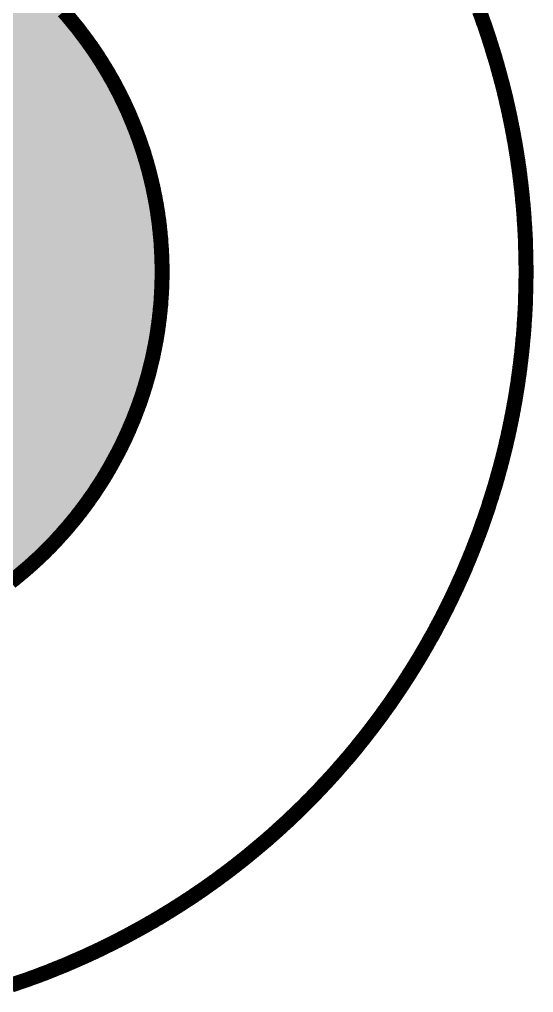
# Model space of a CAD drawing. Header units: millimetres. Extents: x 37412591 to 74834139, y 4258245 to 8527567.
# Drawn here: x 37413092.78 to 37413098.96, y 4261017.06 to 4261028.75 of the extents above; entities that cross this region are included whole.
import ezdxf

# ---------------------------------------------------------------- set-up
doc = ezdxf.new("R2010")
doc.units = ezdxf.units.MM
doc.layers.add('TREE_LAYER', color=7, linetype='Continuous')

# ---------------------------------------------------------------- blocks, each defined once
blk = doc.blocks.new('SUB_BLK_19')
at = {"color": 0, "const_width": 0.01}
for points in [[(0.5034, -0.002), (0.5034, -0.0027), (0.5034, -0.0024), (0.5034, -0.0014), (0.5034, 0), (0.5034, 0.0015), (0.5033, 0.0029), (0.5033, 0.0041), (0.5033, 0.0054), (0.5033, 0.0066), (0.5033, 0.0079), (0.5032, 0.0091), (0.5032, 0.0104), (0.5032, 0.0116), (0.5031, 0.0129), (0.5031, 0.0141), (0.5031, 0.0154), (0.503, 0.0166), (0.503, 0.0179), (0.5029, 0.0191), (0.5029, 0.0204), (0.5028, 0.0216), (0.5027, 0.0229), (0.5027, 0.0241), (0.5026, 0.0254), (0.5025, 0.0266), (0.5025, 0.0278), (0.5024, 0.0291), (0.5023, 0.0303), (0.5022, 0.0316), (0.5021, 0.0328), (0.5021, 0.0341), (0.502, 0.0353), (0.5019, 0.0366), (0.5018, 0.0378), (0.5017, 0.0391), (0.5016, 0.0403), (0.5015, 0.0415), (0.5014, 0.0428), (0.5012, 0.044), (0.5011, 0.0453), (0.501, 0.0465), (0.5009, 0.0478), (0.5008, 0.049), (0.5006, 0.0503), (0.5005, 0.0515), (0.5004, 0.0527), (0.5002, 0.054), (0.5001, 0.0552), (0.4999, 0.0565), (0.4998, 0.0577), (0.4996, 0.0589), (0.4995, 0.0602), (0.4993, 0.0614), (0.4992, 0.0627), (0.499, 0.0639), (0.4988, 0.0651), (0.4987, 0.0664), (0.4985, 0.0676), (0.4983, 0.0688), (0.4981, 0.0701), (0.498, 0.0713), (0.4978, 0.0725), (0.4976, 0.0738), (0.4974, 0.075), (0.4972, 0.0763), (0.497, 0.0775), (0.4968, 0.0787), (0.4966, 0.0799), (0.4964, 0.0812), (0.4962, 0.0824), (0.496, 0.0836), (0.4958, 0.0849), (0.4955, 0.0861), (0.4953, 0.0873), (0.4951, 0.0886), (0.4949, 0.0898), (0.4946, 0.091), (0.4944, 0.0922), (0.4942, 0.0935), (0.4939, 0.0947), (0.4937, 0.0959), (0.4934, 0.0971), (0.4932, 0.0984), (0.4929, 0.0996), (0.4927, 0.1008), (0.4924, 0.102), (0.4922, 0.1033), (0.4919, 0.1045), (0.4916, 0.1057), (0.4914, 0.1069), (0.4911, 0.1081), (0.4908, 0.1094), (0.4905, 0.1106), (0.4902, 0.1118), (0.49, 0.113), (0.4897, 0.1142), (0.4894, 0.1154), (0.4891, 0.1166), (0.4888, 0.1179), (0.4885, 0.1191), (0.4882, 0.1203), (0.4879, 0.1215), (0.4876, 0.1227), (0.4873, 0.1239), (0.4869, 0.1251), (0.4866, 0.1263), (0.4863, 0.1275), (0.486, 0.1287), (0.4856, 0.1299), (0.4853, 0.1312), (0.485, 0.1324), (0.4846, 0.1336), (0.4843, 0.1348), (0.484, 0.136), (0.4836, 0.1372), (0.4833, 0.1384), (0.4829, 0.1396), (0.4826, 0.1408), (0.4822, 0.142), (0.4818, 0.1431), (0.4815, 0.1443), (0.4811, 0.1455), (0.4807, 0.1467), (0.4804, 0.1479), (0.48, 0.1491), (0.4796, 0.1503), (0.4792, 0.1515), (0.4789, 0.1527), (0.4785, 0.1539), (0.4781, 0.1551), (0.4777, 0.1562), (0.4773, 0.1574), (0.4769, 0.1586), (0.4765, 0.1598), (0.4761, 0.161), (0.4757, 0.1622), (0.4753, 0.1633), (0.4748, 0.1645), (0.4744, 0.1657), (0.474, 0.1669), (0.4736, 0.168), (0.4732, 0.1692), (0.4727, 0.1704), (0.4723, 0.1716)], [(0.1596, -0.4776), (0.1608, -0.4772), (0.162, -0.4768), (0.1632, -0.4764), (0.1643, -0.476), (0.1655, -0.4756), (0.1667, -0.4752), (0.1679, -0.4748), (0.1691, -0.4744), (0.1702, -0.474), (0.1714, -0.4736), (0.1726, -0.4731), (0.1738, -0.4727), (0.1749, -0.4723), (0.1761, -0.4719), (0.1773, -0.4714), (0.1785, -0.471), (0.1796, -0.4705), (0.1808, -0.4701), (0.182, -0.4697), (0.1831, -0.4692), (0.1843, -0.4688), (0.1854, -0.4683), (0.1866, -0.4678), (0.1878, -0.4674), (0.1889, -0.4669), (0.1901, -0.4664), (0.1912, -0.466), (0.1924, -0.4655), (0.1936, -0.465), (0.1947, -0.4646), (0.1959, -0.4641), (0.197, -0.4636), (0.1982, -0.4631), (0.1993, -0.4626), (0.2005, -0.4621), (0.2016, -0.4616), (0.2028, -0.4611), (0.2039, -0.4606), (0.205, -0.4601), (0.2062, -0.4596), (0.2073, -0.4591), (0.2085, -0.4586), (0.2096, -0.4581), (0.2107, -0.4576), (0.2119, -0.457), (0.213, -0.4565), (0.2141, -0.456), (0.2153, -0.4555), (0.2164, -0.4549), (0.2175, -0.4544), (0.2187, -0.4539), (0.2198, -0.4533), (0.2209, -0.4528), (0.222, -0.4522), (0.2231, -0.4517), (0.2243, -0.4511), (0.2254, -0.4506), (0.2265, -0.45), (0.2276, -0.4495), (0.2287, -0.4489), (0.2299, -0.4483), (0.231, -0.4478), (0.2321, -0.4472), (0.2332, -0.4466), (0.2343, -0.446), (0.2354, -0.4455), (0.2365, -0.4449), (0.2376, -0.4443), (0.2387, -0.4437), (0.2398, -0.4431), (0.2409, -0.4425), (0.242, -0.4419), (0.2431, -0.4413), (0.2442, -0.4407), (0.2453, -0.4401), (0.2464, -0.4395), (0.2475, -0.4389), (0.2486, -0.4383), (0.2496, -0.4377), (0.2507, -0.4371), (0.2518, -0.4364), (0.2529, -0.4358), (0.254, -0.4352), (0.2551, -0.4346), (0.2561, -0.4339), (0.2572, -0.4333), (0.2583, -0.4327), (0.2594, -0.432), (0.2604, -0.4314), (0.2615, -0.4307), (0.2626, -0.4301), (0.2636, -0.4294), (0.2647, -0.4288), (0.2658, -0.4281), (0.2668, -0.4275), (0.2679, -0.4268), (0.2689, -0.4261), (0.27, -0.4255), (0.2711, -0.4248), (0.2721, -0.4241), (0.2732, -0.4235), (0.2742, -0.4228), (0.2753, -0.4221), (0.2763, -0.4214), (0.2774, -0.4207), (0.2784, -0.4201), (0.2794, -0.4194), (0.2805, -0.4187), (0.2815, -0.418), (0.2825, -0.4173), (0.2836, -0.4166), (0.2846, -0.4159), (0.2856, -0.4152), (0.2867, -0.4145), (0.2877, -0.4138), (0.2887, -0.4131), (0.2898, -0.4123), (0.2908, -0.4116), (0.2918, -0.4109), (0.2928, -0.4102), (0.2938, -0.4095), (0.2948, -0.4087), (0.2959, -0.408), (0.2969, -0.4073), (0.2979, -0.4065), (0.2989, -0.4058), (0.2999, -0.405), (0.3009, -0.4043), (0.3019, -0.4036), (0.3029, -0.4028), (0.3039, -0.4021), (0.3049, -0.4013), (0.3059, -0.4006), (0.3069, -0.3998), (0.3079, -0.399), (0.3089, -0.3983), (0.3099, -0.3975), (0.3108, -0.3967), (0.3118, -0.396), (0.3128, -0.3952), (0.3138, -0.3944), (0.3148, -0.3936), (0.3157, -0.3929), (0.3167, -0.3921), (0.3177, -0.3913), (0.3186, -0.3905), (0.3196, -0.3897), (0.3206, -0.3889), (0.3215, -0.3881), (0.3225, -0.3873), (0.3235, -0.3865), (0.3244, -0.3857), (0.3254, -0.3849), (0.3263, -0.3841), (0.3273, -0.3833), (0.3282, -0.3825), (0.3292, -0.3817), (0.3301, -0.3809), (0.3311, -0.3801), (0.332, -0.3792), (0.333, -0.3784), (0.3339, -0.3776), (0.3348, -0.3768), (0.3358, -0.3759), (0.3367, -0.3751), (0.3376, -0.3743), (0.3385, -0.3734), (0.3395, -0.3726), (0.3404, -0.3717), (0.3413, -0.3709), (0.3422, -0.3701), (0.3432, -0.3692), (0.3441, -0.3684), (0.345, -0.3675), (0.3459, -0.3667), (0.3468, -0.3658), (0.3477, -0.3649), (0.3486, -0.3641), (0.3495, -0.3632), (0.3504, -0.3623), (0.3513, -0.3615), (0.3522, -0.3606), (0.3531, -0.3597), (0.354, -0.3589), (0.3549, -0.358), (0.3558, -0.3571), (0.3566, -0.3562), (0.3575, -0.3553), (0.3584, -0.3544), (0.3593, -0.3536), (0.3602, -0.3527), (0.361, -0.3518), (0.3619, -0.3509), (0.3628, -0.35), (0.3636, -0.3491), (0.3645, -0.3482), (0.3654, -0.3473), (0.3662, -0.3464), (0.3671, -0.3455), (0.3679, -0.3445), (0.3688, -0.3436), (0.3696, -0.3427), (0.3705, -0.3418), (0.3713, -0.3409), (0.3722, -0.34), (0.373, -0.339), (0.3739, -0.3381), (0.3747, -0.3372), (0.3755, -0.3363), (0.3764, -0.3353), (0.3772, -0.3344), (0.378, -0.3335), (0.3788, -0.3325), (0.3797, -0.3316), (0.3805, -0.3306), (0.3813, -0.3297), (0.3821, -0.3288), (0.3829, -0.3278), (0.3837, -0.3269), (0.3846, -0.3259), (0.3854, -0.325), (0.3862, -0.324), (0.387, -0.323), (0.3878, -0.3221), (0.3886, -0.3211), (0.3894, -0.3202), (0.3902, -0.3192), (0.3909, -0.3182), (0.3917, -0.3173), (0.3925, -0.3163), (0.3933, -0.3153), (0.3941, -0.3143), (0.3949, -0.3134), (0.3956, -0.3124), (0.3964, -0.3114), (0.3972, -0.3104), (0.3979, -0.3094), (0.3987, -0.3084), (0.3995, -0.3074), (0.4002, -0.3065), (0.401, -0.3055), (0.4017, -0.3045), (0.4025, -0.3035), (0.4032, -0.3025), (0.404, -0.3015), (0.4047, -0.3005), (0.4055, -0.2995), (0.4062, -0.2985), (0.407, -0.2975), (0.4077, -0.2964), (0.4084, -0.2954), (0.4092, -0.2944), (0.4099, -0.2934), (0.4106, -0.2924), (0.4113, -0.2914), (0.4121, -0.2904), (0.4128, -0.2893), (0.4135, -0.2883), (0.4142, -0.2873), (0.4149, -0.2863), (0.4156, -0.2852), (0.4163, -0.2842), (0.417, -0.2832), (0.4177, -0.2821), (0.4184, -0.2811), (0.4191, -0.2801), (0.4198, -0.279), (0.4205, -0.278), (0.4212, -0.2769), (0.4219, -0.2759), (0.4225, -0.2748), (0.4232, -0.2738), (0.4239, -0.2727), (0.4246, -0.2717), (0.4252, -0.2706), (0.4259, -0.2696), (0.4266, -0.2685), (0.4272, -0.2675), (0.4279, -0.2664), (0.4286, -0.2653), (0.4292, -0.2643), (0.4299, -0.2632), (0.4305, -0.2621), (0.4312, -0.2611), (0.4318, -0.26), (0.4325, -0.2589), (0.4331, -0.2579), (0.4337, -0.2568), (0.4344, -0.2557), (0.435, -0.2546), (0.4356, -0.2536), (0.4362, -0.2525), (0.4369, -0.2514), (0.4375, -0.2503), (0.4381, -0.2492), (0.4387, -0.2481), (0.4393, -0.247), (0.4399, -0.246), (0.4406, -0.2449), (0.4412, -0.2438), (0.4418, -0.2427), (0.4424, -0.2416), (0.443, -0.2405), (0.4435, -0.2394), (0.4441, -0.2383), (0.4447, -0.2372), (0.4453, -0.2361), (0.4459, -0.235), (0.4465, -0.2339), (0.4471, -0.2328), (0.4476, -0.2317), (0.4482, -0.2305), (0.4488, -0.2294), (0.4493, -0.2283), (0.4499, -0.2272), (0.4505, -0.2261), (0.451, -0.225), (0.4516, -0.2238), (0.4521, -0.2227), (0.4527, -0.2216), (0.4532, -0.2205), (0.4538, -0.2194), (0.4543, -0.2182), (0.4548, -0.2171), (0.4554, -0.216), (0.4559, -0.2148), (0.4564, -0.2137), (0.457, -0.2126), (0.4575, -0.2114), (0.458, -0.2103), (0.4585, -0.2092), (0.459, -0.208), (0.4595, -0.2069), (0.4601, -0.2058), (0.4606, -0.2046), (0.4611, -0.2035), (0.4616, -0.2023), (0.4621, -0.2012), (0.4626, -0.2), (0.4631, -0.1989), (0.4635, -0.1977), (0.464, -0.1966), (0.4645, -0.1954), (0.465, -0.1943), (0.4655, -0.1931), (0.4659, -0.192), (0.4664, -0.1908), (0.4669, -0.1897), (0.4674, -0.1885), (0.4678, -0.1873), (0.4683, -0.1862), (0.4687, -0.185), (0.4692, -0.1839), (0.4696, -0.1827), (0.4701, -0.1815), (0.4705, -0.1804), (0.471, -0.1792), (0.4714, -0.178), (0.4719, -0.1769), (0.4723, -0.1757), (0.4727, -0.1745), (0.4732, -0.1733), (0.4736, -0.1722), (0.474, -0.171), (0.4744, -0.1698), (0.4748, -0.1686), (0.4753, -0.1675), (0.4757, -0.1663), (0.4761, -0.1651), (0.4765, -0.1639), (0.4769, -0.1627), (0.4773, -0.1616), (0.4777, -0.1604), (0.4781, -0.1592), (0.4785, -0.158), (0.4788, -0.1568), (0.4792, -0.1556), (0.4796, -0.1544), (0.48, -0.1532), (0.4804, -0.1521), (0.4807, -0.1509), (0.4811, -0.1497), (0.4815, -0.1485), (0.4818, -0.1473), (0.4822, -0.1461), (0.4826, -0.1449), (0.4829, -0.1437), (0.4833, -0.1425), (0.4836, -0.1413), (0.484, -0.1401), (0.4843, -0.1389), (0.4846, -0.1377), (0.485, -0.1365), (0.4853, -0.1353), (0.4856, -0.1341), (0.486, -0.1329), (0.4863, -0.1317), (0.4866, -0.1305), (0.4869, -0.1293), (0.4873, -0.128), (0.4876, -0.1268), (0.4879, -0.1256), (0.4882, -0.1244), (0.4885, -0.1232), (0.4888, -0.122), (0.4891, -0.1208), (0.4894, -0.1196), (0.4897, -0.1183), (0.49, -0.1171), (0.4902, -0.1159), (0.4905, -0.1147), (0.4908, -0.1135), (0.4911, -0.1123), (0.4914, -0.111), (0.4916, -0.1098), (0.4919, -0.1086), (0.4922, -0.1074), (0.4924, -0.1062), (0.4927, -0.1049), (0.4929, -0.1037), (0.4932, -0.1025), (0.4934, -0.1013), (0.4937, -0.1001), (0.4939, -0.0988), (0.4942, -0.0976), (0.4944, -0.0964), (0.4946, -0.0951), (0.4949, -0.0939), (0.4951, -0.0927), (0.4953, -0.0915), (0.4955, -0.0902), (0.4958, -0.089), (0.496, -0.0878), (0.4962, -0.0865), (0.4964, -0.0853), (0.4966, -0.0841), (0.4968, -0.0828), (0.497, -0.0816), (0.4972, -0.0804), (0.4974, -0.0791), (0.4976, -0.0779), (0.4978, -0.0767), (0.498, -0.0754), (0.4981, -0.0742), (0.4983, -0.073), (0.4985, -0.0717), (0.4987, -0.0705), (0.4988, -0.0693), (0.499, -0.068), (0.4992, -0.0668), (0.4993, -0.0655), (0.4995, -0.0643), (0.4996, -0.0631), (0.4998, -0.0618), (0.4999, -0.0606), (0.5001, -0.0593), (0.5002, -0.0581), (0.5004, -0.0569), (0.5005, -0.0556), (0.5006, -0.0544), (0.5008, -0.0531), (0.5009, -0.0519), (0.501, -0.0507), (0.5011, -0.0494), (0.5012, -0.0482), (0.5013, -0.0469), (0.5015, -0.0457), (0.5016, -0.0444), (0.5017, -0.0432), (0.5018, -0.0419), (0.5019, -0.0407), (0.502, -0.0395), (0.5021, -0.0382), (0.5021, -0.037), (0.5022, -0.0357), (0.5023, -0.0345), (0.5024, -0.0332), (0.5025, -0.032), (0.5025, -0.0307), (0.5026, -0.0295), (0.5027, -0.0282), (0.5027, -0.027), (0.5028, -0.0257), (0.5029, -0.0245), (0.5029, -0.0232), (0.503, -0.022), (0.503, -0.0208), (0.5031, -0.0195), (0.5031, -0.0183), (0.5031, -0.017), (0.5032, -0.0158), (0.5032, -0.0145), (0.5032, -0.0133), (0.5033, -0.012), (0.5033, -0.0108), (0.5033, -0.0095), (0.5033, -0.0083), (0.5033, -0.007), (0.5034, -0.0058), (0.5034, -0.0045), (0.5034, -0.0033), (0.5034, -0.002), (0.5034, -0.002)], [(0.2603, -0.002), (0.2603, -0.0027), (0.2603, -0.0024), (0.2603, -0.0014), (0.2603, 0), (0.2603, 0.0015), (0.2603, 0.0029), (0.2602, 0.0041), (0.2602, 0.0054), (0.2602, 0.0066), (0.2601, 0.0079), (0.2601, 0.0091), (0.26, 0.0104), (0.26, 0.0116), (0.2599, 0.0128), (0.2598, 0.0141), (0.2597, 0.0153), (0.2596, 0.0166), (0.2596, 0.0178), (0.2595, 0.0191), (0.2594, 0.0203), (0.2592, 0.0216), (0.2591, 0.0228), (0.259, 0.024), (0.2589, 0.0253), (0.2587, 0.0265), (0.2586, 0.0278), (0.2585, 0.029), (0.2583, 0.0302), (0.2582, 0.0315), (0.258, 0.0327), (0.2578, 0.0339), (0.2576, 0.0352), (0.2575, 0.0364), (0.2573, 0.0377), (0.2571, 0.0389), (0.2569, 0.0401), (0.2567, 0.0413), (0.2565, 0.0426), (0.2563, 0.0438), (0.256, 0.045), (0.2558, 0.0463), (0.2556, 0.0475), (0.2553, 0.0487), (0.2551, 0.0499), (0.2548, 0.0512), (0.2546, 0.0524), (0.2543, 0.0536), (0.2541, 0.0548), (0.2538, 0.056), (0.2535, 0.0572), (0.2532, 0.0585), (0.2529, 0.0597), (0.2526, 0.0609), (0.2523, 0.0621), (0.252, 0.0633), (0.2517, 0.0645), (0.2514, 0.0657), (0.2511, 0.0669), (0.2507, 0.0681), (0.2504, 0.0693), (0.2501, 0.0705), (0.2497, 0.0717), (0.2493, 0.0729), (0.249, 0.0741), (0.2486, 0.0753), (0.2483, 0.0765), (0.2479, 0.0777), (0.2475, 0.0789), (0.2471, 0.0801), (0.2467, 0.0812), (0.2463, 0.0824), (0.2459, 0.0836), (0.2455, 0.0848), (0.2451, 0.086), (0.2447, 0.0871), (0.2442, 0.0883), (0.2438, 0.0895), (0.2434, 0.0906), (0.2429, 0.0918), (0.2425, 0.093), (0.242, 0.0941), (0.2415, 0.0953), (0.2411, 0.0964), (0.2406, 0.0976), (0.2401, 0.0988), (0.2396, 0.0999), (0.2392, 0.101), (0.2387, 0.1022), (0.2382, 0.1033), (0.2377, 0.1045), (0.2372, 0.1056), (0.2366, 0.1068), (0.2361, 0.1079), (0.2356, 0.109), (0.2351, 0.1101), (0.2345, 0.1113), (0.234, 0.1124), (0.2334, 0.1135), (0.2329, 0.1146), (0.2323, 0.1158), (0.2318, 0.1169), (0.2312, 0.118), (0.2306, 0.1191), (0.23, 0.1202), (0.2294, 0.1213), (0.2289, 0.1224), (0.2283, 0.1235), (0.2277, 0.1246), (0.2271, 0.1257), (0.2264, 0.1268), (0.2258, 0.1278), (0.2252, 0.1289), (0.2246, 0.13), (0.224, 0.1311), (0.2233, 0.1321), (0.2227, 0.1332), (0.222, 0.1343), (0.2214, 0.1353), (0.2207, 0.1364), (0.2201, 0.1375), (0.2194, 0.1385), (0.2187, 0.1396), (0.218, 0.1406), (0.2174, 0.1417), (0.2167, 0.1427), (0.216, 0.1437), (0.2153, 0.1448), (0.2146, 0.1458), (0.2139, 0.1468), (0.2132, 0.1479), (0.2124, 0.1489), (0.2117, 0.1499), (0.211, 0.1509), (0.2103, 0.1519), (0.2095, 0.1529), (0.2088, 0.1539), (0.208, 0.1549), (0.2073, 0.1559), (0.2065, 0.1569), (0.2058, 0.1579), (0.205, 0.1589), (0.2043, 0.1599), (0.2035, 0.1609), (0.2027, 0.1618), (0.2019, 0.1628), (0.2011, 0.1638), (0.2003, 0.1647), (0.1995, 0.1657), (0.1987, 0.1667), (0.1979, 0.1676), (0.1971, 0.1686), (0.1963, 0.1695), (0.1955, 0.1704), (0.1947, 0.1714)], [(0.1592, -0.2088), (0.1602, -0.208), (0.1612, -0.2073), (0.1622, -0.2065), (0.1631, -0.2057), (0.1641, -0.2049), (0.1651, -0.2041), (0.166, -0.2033), (0.167, -0.2025), (0.1679, -0.2017), (0.1689, -0.2009), (0.1698, -0.2001), (0.1708, -0.1993), (0.1717, -0.1984), (0.1727, -0.1976), (0.1736, -0.1968), (0.1745, -0.1959), (0.1754, -0.1951), (0.1763, -0.1943), (0.1773, -0.1934), (0.1782, -0.1926), (0.1791, -0.1917), (0.18, -0.1908), (0.1809, -0.19), (0.1818, -0.1891), (0.1827, -0.1882), (0.1835, -0.1873), (0.1844, -0.1865), (0.1853, -0.1856), (0.1862, -0.1847), (0.187, -0.1838), (0.1879, -0.1829), (0.1888, -0.182), (0.1896, -0.1811), (0.1905, -0.1801), (0.1913, -0.1792), (0.1921, -0.1783), (0.193, -0.1774), (0.1938, -0.1765), (0.1946, -0.1755), (0.1955, -0.1746), (0.1963, -0.1736), (0.1971, -0.1727), (0.1979, -0.1718), (0.1987, -0.1708), (0.1995, -0.1698), (0.2003, -0.1689), (0.2011, -0.1679), (0.2019, -0.167), (0.2027, -0.166), (0.2035, -0.165), (0.2042, -0.164), (0.205, -0.163), (0.2058, -0.1621), (0.2065, -0.1611), (0.2073, -0.1601), (0.208, -0.1591), (0.2088, -0.1581), (0.2095, -0.1571), (0.2102, -0.1561), (0.211, -0.1551), (0.2117, -0.154), (0.2124, -0.153), (0.2131, -0.152), (0.2139, -0.151), (0.2146, -0.15), (0.2153, -0.1489), (0.216, -0.1479), (0.2166, -0.1468), (0.2173, -0.1458), (0.218, -0.1448), (0.2187, -0.1437), (0.2194, -0.1427), (0.22, -0.1416), (0.2207, -0.1406), (0.2214, -0.1395), (0.222, -0.1384), (0.2227, -0.1374), (0.2233, -0.1363), (0.2239, -0.1352), (0.2246, -0.1341), (0.2252, -0.1331), (0.2258, -0.132), (0.2264, -0.1309), (0.227, -0.1298), (0.2276, -0.1287), (0.2282, -0.1276), (0.2288, -0.1265), (0.2294, -0.1254), (0.23, -0.1243), (0.2306, -0.1232), (0.2312, -0.1221), (0.2317, -0.121), (0.2323, -0.1199), (0.2329, -0.1188), (0.2334, -0.1177), (0.234, -0.1165), (0.2345, -0.1154), (0.235, -0.1143), (0.2356, -0.1132), (0.2361, -0.112), (0.2366, -0.1109), (0.2371, -0.1098), (0.2376, -0.1086), (0.2382, -0.1075), (0.2386, -0.1063), (0.2391, -0.1052), (0.2396, -0.104), (0.2401, -0.1029), (0.2406, -0.1017), (0.2411, -0.1006), (0.2415, -0.0994), (0.242, -0.0983), (0.2424, -0.0971), (0.2429, -0.096), (0.2433, -0.0948), (0.2438, -0.0936), (0.2442, -0.0924), (0.2446, -0.0913), (0.2451, -0.0901), (0.2455, -0.0889), (0.2459, -0.0877), (0.2463, -0.0866), (0.2467, -0.0854), (0.2471, -0.0842), (0.2475, -0.083), (0.2479, -0.0818), (0.2482, -0.0806), (0.2486, -0.0795), (0.249, -0.0783), (0.2493, -0.0771), (0.2497, -0.0759), (0.25, -0.0747), (0.2504, -0.0735), (0.2507, -0.0723), (0.2511, -0.0711), (0.2514, -0.0699), (0.2517, -0.0687), (0.252, -0.0675), (0.2523, -0.0662), (0.2526, -0.065), (0.2529, -0.0638), (0.2532, -0.0626), (0.2535, -0.0614), (0.2538, -0.0602), (0.2541, -0.059), (0.2543, -0.0577), (0.2546, -0.0565), (0.2548, -0.0553), (0.2551, -0.0541), (0.2553, -0.0529), (0.2556, -0.0516), (0.2558, -0.0504), (0.256, -0.0492), (0.2563, -0.048), (0.2565, -0.0467), (0.2567, -0.0455), (0.2569, -0.0443), (0.2571, -0.043), (0.2573, -0.0418), (0.2575, -0.0406), (0.2576, -0.0393), (0.2578, -0.0381), (0.258, -0.0369), (0.2581, -0.0356), (0.2583, -0.0344), (0.2585, -0.0331), (0.2586, -0.0319), (0.2587, -0.0307), (0.2589, -0.0294), (0.259, -0.0282), (0.2591, -0.0269), (0.2592, -0.0257), (0.2594, -0.0245), (0.2595, -0.0232), (0.2596, -0.022), (0.2596, -0.0207), (0.2597, -0.0195), (0.2598, -0.0182), (0.2599, -0.017), (0.26, -0.0158), (0.26, -0.0145), (0.2601, -0.0133), (0.2601, -0.012), (0.2602, -0.0108), (0.2602, -0.0095), (0.2602, -0.0083), (0.2603, -0.007), (0.2603, -0.0058), (0.2603, -0.0045), (0.2603, -0.0033), (0.2603, -0.002), (0.2603, -0.002)]]:
    blk.add_lwpolyline(points, dxfattribs=at)
at = {"color": 0}
for points in [[(0.1679, 0.1976), (-0.1606, -0.2103), (0.165, 0.2)], [(-0.1596, -0.2111), (-0.1606, -0.2103), (0.1679, 0.1976)], [(-0.1606, -0.2103), (0.1679, 0.1976), (0.1679, 0.1976)], [(-0.1586, -0.2118), (-0.1596, -0.2111), (0.1679, 0.1976)], [(0.1707, 0.1952), (-0.1586, -0.2118), (0.1679, 0.1976)], [(-0.1576, -0.2126), (-0.1586, -0.2118), (0.1707, 0.1952)], [(-0.1586, -0.2118), (0.1707, 0.1952), (0.1707, 0.1952)], [(-0.1566, -0.2133), (-0.1576, -0.2126), (0.1707, 0.1952)], [(0.1726, 0.1935), (-0.1566, -0.2133), (0.1707, 0.1952)], [(-0.1556, -0.2141), (-0.1566, -0.2133), (0.1726, 0.1935)], [(-0.1566, -0.2133), (0.1726, 0.1935), (0.1726, 0.1935)], [(-0.1546, -0.2148), (-0.1556, -0.2141), (0.1726, 0.1935)], [(-0.1536, -0.2155), (-0.1546, -0.2148), (0.1726, 0.1935)], [(0.1735, 0.1927), (-0.1536, -0.2155), (0.1726, 0.1935)], [(-0.1526, -0.2162), (-0.1536, -0.2155), (0.1735, 0.1927)], [(-0.1536, -0.2155), (0.1735, 0.1927), (0.1735, 0.1927)], [(0.1452, -0.219), (-0.1526, -0.2162), (0.1735, 0.1927)], [(0.1462, -0.2183), (0.1452, -0.219), (0.1735, 0.1927)], [(0.1503, -0.2154), (0.1462, -0.2183), (0.1735, 0.1927)], [(0.1754, 0.191), (0.1503, -0.2154), (0.1735, 0.1927)], [(0.1513, -0.2147), (0.1503, -0.2154), (0.1754, 0.191)], [(0.1503, -0.2154), (0.1754, 0.191), (0.1754, 0.191)], [(0.1772, 0.1893), (0.1513, -0.2147), (0.1754, 0.191)], [(0.1523, -0.214), (0.1513, -0.2147), (0.1772, 0.1893)], [(0.1513, -0.2147), (0.1772, 0.1893), (0.1772, 0.1893)], [(0.1533, -0.2132), (0.1523, -0.214), (0.1772, 0.1893)], [(0.179, 0.1876), (0.1533, -0.2132), (0.1772, 0.1893)], [(0.1544, -0.2125), (0.1533, -0.2132), (0.179, 0.1876)], [(0.1533, -0.2132), (0.179, 0.1876), (0.179, 0.1876)], [(0.1554, -0.2118), (0.1544, -0.2125), (0.179, 0.1876)], [(0.1563, -0.211), (0.1554, -0.2118), (0.179, 0.1876)], [(0.1817, 0.185), (0.1563, -0.211), (0.179, 0.1876)], [(0.1573, -0.2103), (0.1563, -0.211), (0.1817, 0.185)], [(0.1563, -0.211), (0.1817, 0.185), (0.1817, 0.185)], [(0.1583, -0.2095), (0.1573, -0.2103), (0.1817, 0.185)], [(0.1593, -0.2087), (0.1583, -0.2095), (0.1817, 0.185)], [(0.1826, 0.1841), (0.1593, -0.2087), (0.1817, 0.185)], [(0.1632, -0.2056), (0.1593, -0.2087), (0.1826, 0.1841)], [(0.1593, -0.2087), (0.1826, 0.1841), (0.1826, 0.1841)], [(0.1642, -0.2048), (0.1632, -0.2056), (0.1826, 0.1841)], [(0.1652, -0.204), (0.1642, -0.2048), (0.1826, 0.1841)], [(0.1844, 0.1824), (0.1652, -0.204), (0.1826, 0.1841)], [(0.1661, -0.2033), (0.1652, -0.204), (0.1844, 0.1824)], [(0.1652, -0.204), (0.1844, 0.1824), (0.1844, 0.1824)], [(0.1671, -0.2025), (0.1661, -0.2033), (0.1844, 0.1824)], [(0.168, -0.2016), (0.1671, -0.2025), (0.1844, 0.1824)], [(0.1861, 0.1806), (0.168, -0.2016), (0.1844, 0.1824)], [(0.169, -0.2008), (0.168, -0.2016), (0.1861, 0.1806)], [(0.168, -0.2016), (0.1861, 0.1806), (0.1861, 0.1806)], [(0.1699, -0.2), (0.169, -0.2008), (0.1861, 0.1806)], [(0.187, 0.1797), (0.1699, -0.2), (0.1861, 0.1806)], [(0.1709, -0.1992), (0.1699, -0.2), (0.187, 0.1797)], [(0.1699, -0.2), (0.187, 0.1797), (0.187, 0.1797)], [(0.1718, -0.1984), (0.1709, -0.1992), (0.187, 0.1797)], [(0.1727, -0.1975), (0.1718, -0.1984), (0.187, 0.1797)], [(0.1887, 0.1779), (0.1727, -0.1975), (0.187, 0.1797)], [(0.1737, -0.1967), (0.1727, -0.1975), (0.1887, 0.1779)], [(0.1727, -0.1975), (0.1887, 0.1779), (0.1887, 0.1779)], [(0.1746, -0.1959), (0.1737, -0.1967), (0.1887, 0.1779)], [(0.1755, -0.195), (0.1746, -0.1959), (0.1887, 0.1779)], [(0.1904, 0.1761), (0.1755, -0.195), (0.1887, 0.1779)], [(0.1764, -0.1942), (0.1755, -0.195), (0.1904, 0.1761)], [(0.1755, -0.195), (0.1904, 0.1761), (0.1904, 0.1761)], [(0.1773, -0.1933), (0.1764, -0.1942), (0.1904, 0.1761)], [(0.1921, 0.1742), (0.1773, -0.1933), (0.1904, 0.1761)], [(0.1782, -0.1925), (0.1773, -0.1933), (0.1921, 0.1742)], [(0.1773, -0.1933), (0.1921, 0.1742), (0.1921, 0.1742)], [(0.1791, -0.1916), (0.1782, -0.1925), (0.1921, 0.1742)], [(0.1929, 0.1733), (0.1791, -0.1916), (0.1921, 0.1742)], [(0.1827, -0.1881), (0.1791, -0.1916), (0.1929, 0.1733)], [(0.1791, -0.1916), (0.1929, 0.1733), (0.1929, 0.1733)], [(0.1954, 0.1705), (0.1827, -0.1881), (0.1929, 0.1733)], [(0.1836, -0.1873), (0.1827, -0.1881), (0.1954, 0.1705)], [(0.1827, -0.1881), (0.1954, 0.1705), (0.1954, 0.1705)], [(0.1845, -0.1864), (0.1836, -0.1873), (0.1954, 0.1705)], [(0.1962, 0.1696), (0.1845, -0.1864), (0.1954, 0.1705)], [(0.1854, -0.1855), (0.1845, -0.1864), (0.1962, 0.1696)], [(0.1845, -0.1864), (0.1962, 0.1696), (0.1962, 0.1696)], [(0.1862, -0.1846), (0.1854, -0.1855), (0.1962, 0.1696)], [(0.1987, 0.1667), (0.1862, -0.1846), (0.1962, 0.1696)], [(0.1871, -0.1837), (0.1862, -0.1846), (0.1987, 0.1667)], [(0.1862, -0.1846), (0.1987, 0.1667), (0.1987, 0.1667)], [(0.188, -0.1828), (0.1871, -0.1837), (0.1987, 0.1667)], [(0.1888, -0.1819), (0.188, -0.1828), (0.1987, 0.1667)], [(0.2003, 0.1648), (0.1888, -0.1819), (0.1987, 0.1667)], [(0.1897, -0.181), (0.1888, -0.1819), (0.2003, 0.1648)], [(0.1888, -0.1819), (0.2003, 0.1648), (0.2003, 0.1648)], [(0.1905, -0.1801), (0.1897, -0.181), (0.2003, 0.1648)], [(0.2026, 0.1619), (0.1905, -0.1801), (0.2003, 0.1648)], [(0.1995, 0.1658), (0.2003, 0.1648), (0.1987, 0.1667)], [(0.2011, 0.1639), (0.2019, 0.1629), (0.2003, 0.1648)], [(0.2019, 0.1629), (0.2026, 0.1619), (0.2003, 0.1648)], [(0.1914, -0.1792), (0.1905, -0.1801), (0.2026, 0.1619)], [(0.1905, -0.1801), (0.2026, 0.1619), (0.2026, 0.1619)], [(0.1922, -0.1782), (0.1914, -0.1792), (0.2026, 0.1619)], [(0.2034, 0.1609), (0.1922, -0.1782), (0.2026, 0.1619)], [(0.193, -0.1773), (0.1922, -0.1782), (0.2034, 0.1609)], [(0.1922, -0.1782), (0.2034, 0.1609), (0.2034, 0.1609)], [(0.2057, 0.158), (0.193, -0.1773), (0.2034, 0.1609)], [(0.1939, -0.1764), (0.193, -0.1773), (0.2057, 0.158)], [(0.193, -0.1773), (0.2057, 0.158), (0.2057, 0.158)], [(0.1947, -0.1755), (0.1939, -0.1764), (0.2057, 0.158)], [(0.1955, -0.1745), (0.1947, -0.1755), (0.2057, 0.158)], [(0.2072, 0.156), (0.1955, -0.1745), (0.2057, 0.158)], [(0.1963, -0.1736), (0.1955, -0.1745), (0.2072, 0.156)], [(0.1955, -0.1745), (0.2072, 0.156), (0.2072, 0.156)], [(0.2087, 0.154), (0.1963, -0.1736), (0.2072, 0.156)], [(0.2042, 0.16), (0.205, 0.159), (0.2034, 0.1609)], [(0.205, 0.159), (0.2057, 0.158), (0.2034, 0.1609)], [(0.2065, 0.157), (0.2072, 0.156), (0.2057, 0.158)], [(0.208, 0.155), (0.2087, 0.154), (0.2072, 0.156)], [(0.1972, -0.1726), (0.1963, -0.1736), (0.2087, 0.154)], [(0.1963, -0.1736), (0.2087, 0.154), (0.2087, 0.154)], [(0.198, -0.1717), (0.1972, -0.1726), (0.2087, 0.154)], [(0.1988, -0.1707), (0.198, -0.1717), (0.2087, 0.154)], [(0.2102, 0.152), (0.1988, -0.1707), (0.2087, 0.154)], [(0.1996, -0.1698), (0.1988, -0.1707), (0.2102, 0.152)], [(0.1988, -0.1707), (0.2102, 0.152), (0.2102, 0.152)], [(0.2004, -0.1688), (0.1996, -0.1698), (0.2102, 0.152)], [(0.2012, -0.1678), (0.2004, -0.1688), (0.2102, 0.152)], [(0.2109, 0.151), (0.2012, -0.1678), (0.2102, 0.152)], [(0.202, -0.1669), (0.2012, -0.1678), (0.2109, 0.151)], [(0.2012, -0.1678), (0.2109, 0.151), (0.2109, 0.151)], [(0.2027, -0.1659), (0.202, -0.1669), (0.2109, 0.151)], [(0.2131, 0.1479), (0.2027, -0.1659), (0.2109, 0.151)], [(0.2095, 0.153), (0.2102, 0.152), (0.2087, 0.154)], [(0.2117, 0.15), (0.2124, 0.149), (0.2109, 0.151)], [(0.2124, 0.149), (0.2131, 0.1479), (0.2109, 0.151)], [(0.2035, -0.1649), (0.2027, -0.1659), (0.2131, 0.1479)], [(0.2027, -0.1659), (0.2131, 0.1479), (0.2131, 0.1479)], [(0.2159, 0.1438), (0.2035, -0.1649), (0.2131, 0.1479)], [(0.2043, -0.164), (0.2035, -0.1649), (0.2159, 0.1438)], [(0.2035, -0.1649), (0.2159, 0.1438), (0.2159, 0.1438)], [(0.2051, -0.163), (0.2043, -0.164), (0.2159, 0.1438)], [(0.2058, -0.162), (0.2051, -0.163), (0.2159, 0.1438)], [(0.2173, 0.1417), (0.2058, -0.162), (0.2159, 0.1438)], [(0.2138, 0.1469), (0.2145, 0.1459), (0.2131, 0.1479)], [(0.2145, 0.1459), (0.2152, 0.1449), (0.2131, 0.1479)], [(0.2152, 0.1449), (0.2159, 0.1438), (0.2131, 0.1479)], [(0.2166, 0.1428), (0.2173, 0.1417), (0.2159, 0.1438)], [(0.2066, -0.161), (0.2058, -0.162), (0.2173, 0.1417)], [(0.2058, -0.162), (0.2173, 0.1417), (0.2173, 0.1417)], [(0.2073, -0.16), (0.2066, -0.161), (0.2173, 0.1417)], [(0.218, 0.1407), (0.2073, -0.16), (0.2173, 0.1417)], [(0.2081, -0.159), (0.2073, -0.16), (0.218, 0.1407)], [(0.2073, -0.16), (0.218, 0.1407), (0.218, 0.1407)], [(0.2088, -0.158), (0.2081, -0.159), (0.218, 0.1407)], [(0.2193, 0.1386), (0.2088, -0.158), (0.218, 0.1407)], [(0.2096, -0.157), (0.2088, -0.158), (0.2193, 0.1386)], [(0.2088, -0.158), (0.2193, 0.1386), (0.2193, 0.1386)], [(0.2103, -0.156), (0.2096, -0.157), (0.2193, 0.1386)], [(0.211, -0.155), (0.2103, -0.156), (0.2193, 0.1386)], [(0.22, 0.1375), (0.211, -0.155), (0.2193, 0.1386)], [(0.2118, -0.154), (0.211, -0.155), (0.22, 0.1375)], [(0.211, -0.155), (0.22, 0.1375), (0.22, 0.1375)], [(0.2125, -0.1529), (0.2118, -0.154), (0.22, 0.1375)], [(0.2213, 0.1354), (0.2125, -0.1529), (0.22, 0.1375)], [(0.2187, 0.1397), (0.2193, 0.1386), (0.218, 0.1407)], [(0.2207, 0.1365), (0.2213, 0.1354), (0.22, 0.1375)], [(0.2132, -0.1519), (0.2125, -0.1529), (0.2213, 0.1354)], [(0.2125, -0.1529), (0.2213, 0.1354), (0.2213, 0.1354)], [(0.2226, 0.1333), (0.2132, -0.1519), (0.2213, 0.1354)], [(0.2139, -0.1509), (0.2132, -0.1519), (0.2226, 0.1333)], [(0.2132, -0.1519), (0.2226, 0.1333), (0.2226, 0.1333)], [(0.2146, -0.1499), (0.2139, -0.1509), (0.2226, 0.1333)], [(0.2153, -0.1488), (0.2146, -0.1499), (0.2226, 0.1333)], [(0.2245, 0.1301), (0.2153, -0.1488), (0.2226, 0.1333)], [(0.216, -0.1478), (0.2153, -0.1488), (0.2245, 0.1301)], [(0.2153, -0.1488), (0.2245, 0.1301), (0.2245, 0.1301)], [(0.2258, 0.1279), (0.216, -0.1478), (0.2245, 0.1301)], [(0.222, 0.1344), (0.2226, 0.1333), (0.2213, 0.1354)], [(0.2233, 0.1322), (0.2239, 0.1312), (0.2226, 0.1333)], [(0.2239, 0.1312), (0.2245, 0.1301), (0.2226, 0.1333)], [(0.2252, 0.129), (0.2258, 0.1279), (0.2245, 0.1301)], [(0.2167, -0.1468), (0.216, -0.1478), (0.2258, 0.1279)], [(0.216, -0.1478), (0.2258, 0.1279), (0.2258, 0.1279)], [(0.2174, -0.1457), (0.2167, -0.1468), (0.2258, 0.1279)], [(0.2264, 0.1268), (0.2174, -0.1457), (0.2258, 0.1279)], [(0.2181, -0.1447), (0.2174, -0.1457), (0.2264, 0.1268)], [(0.2174, -0.1457), (0.2264, 0.1268), (0.2264, 0.1268)], [(0.2187, -0.1436), (0.2181, -0.1447), (0.2264, 0.1268)], [(0.2282, 0.1236), (0.2187, -0.1436), (0.2264, 0.1268)], [(0.2194, -0.1426), (0.2187, -0.1436), (0.2282, 0.1236)], [(0.2187, -0.1436), (0.2282, 0.1236), (0.2282, 0.1236)], [(0.2201, -0.1415), (0.2194, -0.1426), (0.2282, 0.1236)], [(0.2207, -0.1405), (0.2201, -0.1415), (0.2282, 0.1236)], [(0.2288, 0.1225), (0.2207, -0.1405), (0.2282, 0.1236)], [(0.227, 0.1258), (0.2276, 0.1247), (0.2264, 0.1268)], [(0.2276, 0.1247), (0.2282, 0.1236), (0.2264, 0.1268)], [(0.2214, -0.1394), (0.2207, -0.1405), (0.2288, 0.1225)], [(0.2207, -0.1405), (0.2288, 0.1225), (0.2288, 0.1225)], [(0.2311, 0.1181), (0.2214, -0.1394), (0.2288, 0.1225)], [(0.2221, -0.1383), (0.2214, -0.1394), (0.2311, 0.1181)], [(0.2214, -0.1394), (0.2311, 0.1181), (0.2311, 0.1181)], [(0.2227, -0.1373), (0.2221, -0.1383), (0.2311, 0.1181)], [(0.2233, -0.1362), (0.2227, -0.1373), (0.2311, 0.1181)], [(0.2328, 0.1147), (0.2233, -0.1362), (0.2311, 0.1181)], [(0.2294, 0.1214), (0.23, 0.1203), (0.2288, 0.1225)], [(0.23, 0.1203), (0.2306, 0.1192), (0.2288, 0.1225)], [(0.2306, 0.1192), (0.2311, 0.1181), (0.2288, 0.1225)], [(0.2317, 0.117), (0.2323, 0.1158), (0.2311, 0.1181)], [(0.2323, 0.1158), (0.2328, 0.1147), (0.2311, 0.1181)], [(0.224, -0.1351), (0.2233, -0.1362), (0.2328, 0.1147)], [(0.2233, -0.1362), (0.2328, 0.1147), (0.2328, 0.1147)], [(0.2246, -0.1341), (0.224, -0.1351), (0.2328, 0.1147)], [(0.2252, -0.133), (0.2246, -0.1341), (0.2328, 0.1147)], [(0.2339, 0.1125), (0.2252, -0.133), (0.2328, 0.1147)], [(0.2259, -0.1319), (0.2252, -0.133), (0.2339, 0.1125)], [(0.2252, -0.133), (0.2339, 0.1125), (0.2339, 0.1125)], [(0.2265, -0.1308), (0.2259, -0.1319), (0.2339, 0.1125)], [(0.235, 0.1102), (0.2265, -0.1308), (0.2339, 0.1125)], [(0.2334, 0.1136), (0.2339, 0.1125), (0.2328, 0.1147)], [(0.2345, 0.1114), (0.235, 0.1102), (0.2339, 0.1125)], [(0.2271, -0.1297), (0.2265, -0.1308), (0.235, 0.1102)], [(0.2265, -0.1308), (0.235, 0.1102), (0.235, 0.1102)], [(0.2277, -0.1286), (0.2271, -0.1297), (0.235, 0.1102)], [(0.2283, -0.1275), (0.2277, -0.1286), (0.235, 0.1102)], [(0.2355, 0.1091), (0.2283, -0.1275), (0.235, 0.1102)], [(0.2289, -0.1264), (0.2283, -0.1275), (0.2355, 0.1091)], [(0.2283, -0.1275), (0.2355, 0.1091), (0.2355, 0.1091)], [(0.2295, -0.1253), (0.2289, -0.1264), (0.2355, 0.1091)], [(0.2366, 0.1068), (0.2295, -0.1253), (0.2355, 0.1091)], [(0.2301, -0.1242), (0.2295, -0.1253), (0.2366, 0.1068)], [(0.2295, -0.1253), (0.2366, 0.1068), (0.2366, 0.1068)], [(0.2306, -0.1231), (0.2301, -0.1242), (0.2366, 0.1068)], [(0.2381, 0.1034), (0.2306, -0.1231), (0.2366, 0.1068)], [(0.2361, 0.108), (0.2366, 0.1068), (0.2355, 0.1091)], [(0.2371, 0.1057), (0.2376, 0.1046), (0.2366, 0.1068)], [(0.2376, 0.1046), (0.2381, 0.1034), (0.2366, 0.1068)], [(0.2312, -0.122), (0.2306, -0.1231), (0.2381, 0.1034)], [(0.2306, -0.1231), (0.2381, 0.1034), (0.2381, 0.1034)], [(0.2318, -0.1209), (0.2312, -0.122), (0.2381, 0.1034)], [(0.2323, -0.1198), (0.2318, -0.1209), (0.2381, 0.1034)], [(0.2391, 0.1011), (0.2323, -0.1198), (0.2381, 0.1034)], [(0.2345, -0.1153), (0.2323, -0.1198), (0.2391, 0.1011)], [(0.2323, -0.1198), (0.2391, 0.1011), (0.2391, 0.1011)], [(0.2401, 0.0988), (0.2345, -0.1153), (0.2391, 0.1011)], [(0.2351, -0.1142), (0.2345, -0.1153), (0.2401, 0.0988)], [(0.2345, -0.1153), (0.2401, 0.0988), (0.2401, 0.0988)], [(0.2356, -0.1131), (0.2351, -0.1142), (0.2401, 0.0988)], [(0.2361, -0.1119), (0.2356, -0.1131), (0.2401, 0.0988)], [(0.241, 0.0965), (0.2361, -0.1119), (0.2401, 0.0988)], [(0.2386, 0.1023), (0.2391, 0.1011), (0.2381, 0.1034)], [(0.2396, 0.1), (0.2401, 0.0988), (0.2391, 0.1011)], [(0.2406, 0.0977), (0.241, 0.0965), (0.2401, 0.0988)], [(0.2367, -0.1108), (0.2361, -0.1119), (0.241, 0.0965)], [(0.2361, -0.1119), (0.241, 0.0965), (0.241, 0.0965)], [(0.2372, -0.1097), (0.2367, -0.1108), (0.241, 0.0965)], [(0.2377, -0.1085), (0.2372, -0.1097), (0.241, 0.0965)], [(0.2424, 0.0931), (0.2377, -0.1085), (0.241, 0.0965)], [(0.2382, -0.1074), (0.2377, -0.1085), (0.2424, 0.0931)], [(0.2377, -0.1085), (0.2424, 0.0931), (0.2424, 0.0931)], [(0.2387, -0.1063), (0.2382, -0.1074), (0.2424, 0.0931)], [(0.2392, -0.1051), (0.2387, -0.1063), (0.2424, 0.0931)], [(0.2433, 0.0907), (0.2392, -0.1051), (0.2424, 0.0931)], [(0.2415, 0.0954), (0.242, 0.0942), (0.241, 0.0965)], [(0.242, 0.0942), (0.2424, 0.0931), (0.241, 0.0965)], [(0.2429, 0.0919), (0.2433, 0.0907), (0.2424, 0.0931)], [(0.2397, -0.104), (0.2392, -0.1051), (0.2433, 0.0907)], [(0.2392, -0.1051), (0.2433, 0.0907), (0.2433, 0.0907)], [(0.2402, -0.1028), (0.2397, -0.104), (0.2433, 0.0907)], [(0.2406, -0.1017), (0.2402, -0.1028), (0.2433, 0.0907)], [(0.2442, 0.0884), (0.2406, -0.1017), (0.2433, 0.0907)], [(0.2411, -0.1005), (0.2406, -0.1017), (0.2442, 0.0884)], [(0.2406, -0.1017), (0.2442, 0.0884), (0.2442, 0.0884)], [(0.2416, -0.0993), (0.2411, -0.1005), (0.2442, 0.0884)], [(0.242, -0.0982), (0.2416, -0.0993), (0.2442, 0.0884)], [(0.2446, 0.0872), (0.242, -0.0982), (0.2442, 0.0884)], [(0.2425, -0.097), (0.242, -0.0982), (0.2446, 0.0872)], [(0.242, -0.0982), (0.2446, 0.0872), (0.2446, 0.0872)], [(0.2429, -0.0959), (0.2425, -0.097), (0.2446, 0.0872)], [(0.245, 0.086), (0.2429, -0.0959), (0.2446, 0.0872)], [(0.2434, -0.0947), (0.2429, -0.0959), (0.245, 0.086)], [(0.2429, -0.0959), (0.245, 0.086), (0.245, 0.086)], [(0.2438, 0.0896), (0.2442, 0.0884), (0.2433, 0.0907)], [(0.2438, -0.0935), (0.2434, -0.0947), (0.245, 0.086)], [(0.2459, 0.0837), (0.2438, -0.0935), (0.245, 0.086)], [(0.2455, 0.0849), (0.2459, 0.0837), (0.245, 0.086)], [(0.2442, -0.0924), (0.2438, -0.0935), (0.2459, 0.0837)], [(0.2438, -0.0935), (0.2459, 0.0837), (0.2459, 0.0837)], [(0.2467, 0.0813), (0.2442, -0.0924), (0.2459, 0.0837)], [(0.2447, -0.0912), (0.2442, -0.0924), (0.2467, 0.0813)], [(0.2442, -0.0924), (0.2467, 0.0813), (0.2467, 0.0813)], [(0.2451, -0.09), (0.2447, -0.0912), (0.2467, 0.0813)], [(0.2455, -0.0888), (0.2451, -0.09), (0.2467, 0.0813)], [(0.2471, 0.0801), (0.2455, -0.0888), (0.2467, 0.0813)], [(0.2459, -0.0877), (0.2455, -0.0888), (0.2471, 0.0801)], [(0.2455, -0.0888), (0.2471, 0.0801), (0.2471, 0.0801)], [(0.2463, 0.0825), (0.2467, 0.0813), (0.2459, 0.0837)], [(0.2463, -0.0865), (0.2459, -0.0877), (0.2471, 0.0801)], [(0.2467, -0.0853), (0.2463, -0.0865), (0.2471, 0.0801)], [(0.2478, 0.0778), (0.2467, -0.0853), (0.2471, 0.0801)], [(0.2475, 0.079), (0.2478, 0.0778), (0.2471, 0.0801)], [(0.2471, -0.0841), (0.2467, -0.0853), (0.2478, 0.0778)], [(0.2467, -0.0853), (0.2478, 0.0778), (0.2478, 0.0778)], [(0.2475, -0.0829), (0.2471, -0.0841), (0.2478, 0.0778)], [(0.2479, -0.0817), (0.2475, -0.0829), (0.2478, 0.0778)], [(0.2482, 0.0766), (0.2479, -0.0817), (0.2478, 0.0778)], [(0.2483, -0.0805), (0.2479, -0.0817), (0.2482, 0.0766)], [(0.2479, -0.0817), (0.2482, 0.0766), (0.2482, 0.0766)], [(0.2486, 0.0754), (0.249, 0.0742), (0.2482, 0.0766)], [(0.249, 0.0742), (0.2493, 0.073), (0.2482, 0.0766)], [(0.2493, 0.073), (0.2486, -0.0794), (0.2482, 0.0766)], [(0.2486, -0.0794), (0.2483, -0.0805), (0.2482, 0.0766)], [(0.249, -0.0782), (0.2486, -0.0794), (0.2493, 0.073)], [(0.2486, -0.0794), (0.2493, 0.073), (0.2493, 0.073)], [(0.25, 0.0706), (0.249, -0.0782), (0.2493, 0.073)], [(0.2497, 0.0718), (0.25, 0.0706), (0.2493, 0.073)], [(0.2494, -0.077), (0.249, -0.0782), (0.25, 0.0706)], [(0.249, -0.0782), (0.25, 0.0706), (0.25, 0.0706)], [(0.2497, -0.0758), (0.2494, -0.077), (0.25, 0.0706)], [(0.251, 0.067), (0.2497, -0.0758), (0.25, 0.0706)], [(0.2501, -0.0746), (0.2497, -0.0758), (0.251, 0.067)], [(0.2497, -0.0758), (0.251, 0.067), (0.251, 0.067)], [(0.2504, 0.0694), (0.2507, 0.0682), (0.25, 0.0706)], [(0.2507, 0.0682), (0.251, 0.067), (0.25, 0.0706)], [(0.2504, -0.0734), (0.2501, -0.0746), (0.251, 0.067)], [(0.2507, -0.0722), (0.2504, -0.0734), (0.251, 0.067)], [(0.252, 0.0634), (0.2507, -0.0722), (0.251, 0.067)], [(0.2514, 0.0658), (0.2517, 0.0646), (0.251, 0.067)], [(0.2517, 0.0646), (0.252, 0.0634), (0.251, 0.067)], [(0.2511, -0.071), (0.2507, -0.0722), (0.252, 0.0634)], [(0.2507, -0.0722), (0.252, 0.0634), (0.252, 0.0634)], [(0.2514, -0.0698), (0.2511, -0.071), (0.252, 0.0634)], [(0.2526, 0.061), (0.2514, -0.0698), (0.252, 0.0634)], [(0.2517, -0.0686), (0.2514, -0.0698), (0.2526, 0.061)], [(0.2514, -0.0698), (0.2526, 0.061), (0.2526, 0.061)], [(0.252, -0.0674), (0.2517, -0.0686), (0.2526, 0.061)], [(0.2523, 0.0622), (0.2526, 0.061), (0.252, 0.0634)], [(0.2523, -0.0661), (0.252, -0.0674), (0.2526, 0.061)], [(0.2535, 0.0573), (0.2523, -0.0661), (0.2526, 0.061)], [(0.2529, 0.0598), (0.2532, 0.0586), (0.2526, 0.061)], [(0.2532, 0.0586), (0.2535, 0.0573), (0.2526, 0.061)], [(0.2526, -0.0649), (0.2523, -0.0661), (0.2535, 0.0573)], [(0.2523, -0.0661), (0.2535, 0.0573), (0.2535, 0.0573)], [(0.254, 0.0549), (0.2526, -0.0649), (0.2535, 0.0573)], [(0.2529, -0.0637), (0.2526, -0.0649), (0.254, 0.0549)], [(0.2526, -0.0649), (0.254, 0.0549), (0.254, 0.0549)], [(0.2532, -0.0625), (0.2529, -0.0637), (0.254, 0.0549)], [(0.2535, -0.0613), (0.2532, -0.0625), (0.254, 0.0549)], [(0.2538, 0.0561), (0.254, 0.0549), (0.2535, 0.0573)], [(0.2548, 0.0512), (0.2535, -0.0613), (0.254, 0.0549)], [(0.2543, 0.0537), (0.2546, 0.0525), (0.254, 0.0549)], [(0.2546, 0.0525), (0.2548, 0.0512), (0.254, 0.0549)], [(0.2538, -0.0601), (0.2535, -0.0613), (0.2548, 0.0512)], [(0.2535, -0.0613), (0.2548, 0.0512), (0.2548, 0.0512)], [(0.2541, -0.0589), (0.2538, -0.0601), (0.2548, 0.0512)], [(0.2543, -0.0576), (0.2541, -0.0589), (0.2548, 0.0512)], [(0.2553, 0.0488), (0.2543, -0.0576), (0.2548, 0.0512)], [(0.2546, -0.0564), (0.2543, -0.0576), (0.2553, 0.0488)], [(0.2543, -0.0576), (0.2553, 0.0488), (0.2553, 0.0488)], [(0.256, 0.0451), (0.2546, -0.0564), (0.2553, 0.0488)], [(0.2551, 0.05), (0.2553, 0.0488), (0.2548, 0.0512)], [(0.2556, 0.0476), (0.2558, 0.0464), (0.2553, 0.0488)], [(0.2558, 0.0464), (0.256, 0.0451), (0.2553, 0.0488)], [(0.2549, -0.0552), (0.2546, -0.0564), (0.256, 0.0451)], [(0.2546, -0.0564), (0.256, 0.0451), (0.256, 0.0451)], [(0.2551, -0.054), (0.2549, -0.0552), (0.256, 0.0451)], [(0.2562, 0.0439), (0.2551, -0.054), (0.256, 0.0451)], [(0.2554, -0.0528), (0.2551, -0.054), (0.2562, 0.0439)], [(0.2551, -0.054), (0.2562, 0.0439), (0.2562, 0.0439)], [(0.2556, -0.0515), (0.2554, -0.0528), (0.2562, 0.0439)], [(0.2567, 0.0414), (0.2556, -0.0515), (0.2562, 0.0439)], [(0.2558, -0.0503), (0.2556, -0.0515), (0.2567, 0.0414)], [(0.2556, -0.0515), (0.2567, 0.0414), (0.2567, 0.0414)], [(0.2573, 0.0377), (0.2558, -0.0503), (0.2567, 0.0414)], [(0.2565, 0.0427), (0.2567, 0.0414), (0.2562, 0.0439)], [(0.2569, 0.0402), (0.2571, 0.039), (0.2567, 0.0414)], [(0.2571, 0.039), (0.2573, 0.0377), (0.2567, 0.0414)], [(0.2561, -0.0491), (0.2558, -0.0503), (0.2573, 0.0377)], [(0.2558, -0.0503), (0.2573, 0.0377), (0.2573, 0.0377)], [(0.2563, -0.0479), (0.2561, -0.0491), (0.2573, 0.0377)], [(0.2565, -0.0466), (0.2563, -0.0479), (0.2573, 0.0377)], [(0.2576, 0.0353), (0.2565, -0.0466), (0.2573, 0.0377)], [(0.2567, -0.0454), (0.2565, -0.0466), (0.2576, 0.0353)], [(0.2565, -0.0466), (0.2576, 0.0353), (0.2576, 0.0353)], [(0.2569, -0.0442), (0.2567, -0.0454), (0.2576, 0.0353)], [(0.2571, -0.0429), (0.2569, -0.0442), (0.2576, 0.0353)], [(0.2578, -0.038), (0.2571, -0.0429), (0.2576, 0.0353)], [(0.2575, 0.0365), (0.2576, 0.0353), (0.2573, 0.0377)], [(0.2578, 0.034), (0.2578, -0.038), (0.2576, 0.0353)], [(0.258, 0.0328), (0.2581, 0.0316), (0.2578, 0.034)], [(0.2581, 0.0316), (0.2583, -0.0343), (0.2578, 0.034)], [(0.2583, -0.0343), (0.2582, -0.0355), (0.2578, 0.034)], [(0.2582, -0.0355), (0.258, -0.0368), (0.2578, 0.034)], [(0.258, -0.0368), (0.2578, -0.038), (0.2578, 0.034)], [(0.2578, -0.038), (0.2578, 0.034), (0.2578, 0.034)], [(0.2583, 0.0303), (0.2586, -0.0318), (0.2581, 0.0316)], [(0.2586, -0.0318), (0.2585, -0.0331), (0.2581, 0.0316)], [(0.2585, -0.0331), (0.2583, -0.0343), (0.2581, 0.0316)], [(0.2583, -0.0343), (0.2581, 0.0316), (0.2581, 0.0316)], [(0.2585, 0.0291), (0.2586, 0.0279), (0.2583, 0.0303)], [(0.2586, 0.0279), (0.2587, 0.0266), (0.2583, 0.0303)], [(0.2587, 0.0266), (0.2589, -0.0293), (0.2583, 0.0303)], [(0.2589, -0.0293), (0.2588, -0.0306), (0.2583, 0.0303)], [(0.2588, -0.0306), (0.2586, -0.0318), (0.2583, 0.0303)], [(0.2586, -0.0318), (0.2583, 0.0303), (0.2583, 0.0303)], [(0.2589, 0.0254), (0.259, 0.0241), (0.2587, 0.0266)], [(0.259, 0.0241), (0.259, -0.0281), (0.2587, 0.0266)], [(0.259, -0.0281), (0.2589, -0.0293), (0.2587, 0.0266)], [(0.2589, -0.0293), (0.2587, 0.0266), (0.2587, 0.0266)], [(0.2591, 0.0229), (0.2592, 0.0217), (0.259, 0.0241)], [(0.2592, 0.0217), (0.2593, 0.0204), (0.259, 0.0241)], [(0.2593, 0.0204), (0.2592, -0.0256), (0.259, 0.0241)], [(0.2592, -0.0256), (0.2591, -0.0269), (0.259, 0.0241)], [(0.2591, -0.0269), (0.259, -0.0281), (0.259, 0.0241)], [(0.259, -0.0281), (0.259, 0.0241), (0.259, 0.0241)], [(0.2594, -0.0244), (0.2592, -0.0256), (0.2593, 0.0204)], [(0.2592, -0.0256), (0.2593, 0.0204), (0.2593, 0.0204)], [(0.2595, 0.0192), (0.2595, 0.0179), (0.2593, 0.0204)], [(0.2595, 0.0179), (0.2595, -0.0231), (0.2593, 0.0204)], [(0.2595, -0.0231), (0.2594, -0.0244), (0.2593, 0.0204)], [(0.2596, 0.0167), (0.2597, 0.0154), (0.2595, 0.0179)], [(0.2597, 0.0154), (0.2597, -0.0194), (0.2595, 0.0179)], [(0.2597, -0.0194), (0.2597, -0.0206), (0.2595, 0.0179)], [(0.2597, -0.0206), (0.2596, -0.0219), (0.2595, 0.0179)], [(0.2596, -0.0219), (0.2595, -0.0231), (0.2595, 0.0179)], [(0.2595, -0.0231), (0.2595, 0.0179), (0.2595, 0.0179)], [(0.2598, 0.0142), (0.2599, 0.0129), (0.2597, 0.0154)], [(0.2599, 0.0129), (0.2598, -0.0181), (0.2597, 0.0154)], [(0.2598, -0.0181), (0.2597, -0.0194), (0.2597, 0.0154)], [(0.2597, -0.0194), (0.2597, 0.0154), (0.2597, 0.0154)], [(0.2599, -0.0169), (0.2598, -0.0181), (0.2599, 0.0129)], [(0.2598, -0.0181), (0.2599, 0.0129), (0.2599, 0.0129)], [(0.26, 0.0117), (0.26, 0.0105), (0.2599, 0.0129)], [(0.26, 0.0105), (0.26, -0.0144), (0.2599, 0.0129)], [(0.26, -0.0144), (0.26, -0.0157), (0.2599, 0.0129)], [(0.26, -0.0157), (0.2599, -0.0169), (0.2599, 0.0129)], [(0.2601, 0.0092), (0.26, 0.0105), (0.26, -0.0144)], [(0.26, 0.0105), (0.26, -0.0144), (0.26, -0.0144)], [(0.2601, 0.008), (0.2601, 0.0092), (0.26, -0.0144)], [(0.2601, -0.0119), (0.2601, 0.008), (0.26, -0.0144)], [(0.2602, 0.0067), (0.2601, 0.008), (0.2601, -0.0119)], [(0.2601, 0.008), (0.2601, -0.0119), (0.2601, -0.0119)], [(0.2602, 0.0055), (0.2602, 0.0067), (0.2601, -0.0119)], [(0.2602, 0.0042), (0.2602, 0.0055), (0.2601, -0.0119)], [(0.2602, -0.0082), (0.2602, 0.0042), (0.2601, -0.0119)], [(0.2603, 0.003), (0.2603, 0.0017), (0.2602, 0.0042)], [(0.2603, 0.0017), (0.2603, 0.0003), (0.2602, 0.0042)], [(0.2603, 0.0003), (0.2603, -0.0008), (0.2602, 0.0042)], [(0.2603, -0.0008), (0.2603, -0.0017), (0.2602, 0.0042)], [(0.2603, -0.0017), (0.2603, -0.002), (0.2602, 0.0042)], [(0.2603, -0.002), (0.2603, -0.0032), (0.2602, 0.0042)], [(0.2603, -0.0032), (0.2603, -0.0044), (0.2602, 0.0042)], [(0.2603, -0.0044), (0.2603, -0.0057), (0.2602, 0.0042)], [(0.2603, -0.0057), (0.2603, -0.0069), (0.2602, 0.0042)], [(0.2603, -0.0069), (0.2602, -0.0082), (0.2602, 0.0042)], [(0.2602, -0.0082), (0.2602, 0.0042), (0.2602, 0.0042)], [(0.2601, -0.0132), (0.2601, -0.0119), (0.26, -0.0144)], [(0.2602, -0.0094), (0.2602, -0.0082), (0.2601, -0.0119)], [(0.2602, -0.0107), (0.2602, -0.0094), (0.2601, -0.0119)], [(0.2573, -0.0417), (0.2571, -0.0429), (0.2578, -0.038)], [(0.2571, -0.0429), (0.2578, -0.038), (0.2578, -0.038)], [(0.2575, -0.0405), (0.2573, -0.0417), (0.2578, -0.038)], [(0.2577, -0.0392), (0.2575, -0.0405), (0.2578, -0.038)], [(0.2329, -0.1187), (0.2323, -0.1198), (0.2345, -0.1153)], [(0.2323, -0.1198), (0.2345, -0.1153), (0.2345, -0.1153)], [(0.2335, -0.1176), (0.2329, -0.1187), (0.2345, -0.1153)], [(0.234, -0.1165), (0.2335, -0.1176), (0.2345, -0.1153)], [(0.1818, -0.189), (0.1827, -0.1881), (0.1791, -0.1916)], [(0.1827, -0.1881), (0.1791, -0.1916), (0.1791, -0.1916)], [(0.1809, -0.1899), (0.1818, -0.189), (0.1791, -0.1916)], [(0.18, -0.1908), (0.1809, -0.1899), (0.1791, -0.1916)]]:
    blk.add_solid(points, dxfattribs=at)

msp = doc.modelspace()

# ---------------------------------------------------------------- block references
at = {"layer": 'TREE_LAYER', "color": 0, "xscale": 17.9901123046875, "yscale": 18.00727844238281, "zscale": 0.0009999999999764}
msp.add_blockref('SUB_BLK_19', (37413089.812, 4261025.754, 6205.794), dxfattribs=at)
msp.add_blockref('SUB_BLK_19', (37413089.812, 4261025.754, 6205.794), dxfattribs=at)

doc.saveas('drawing.dxf')
